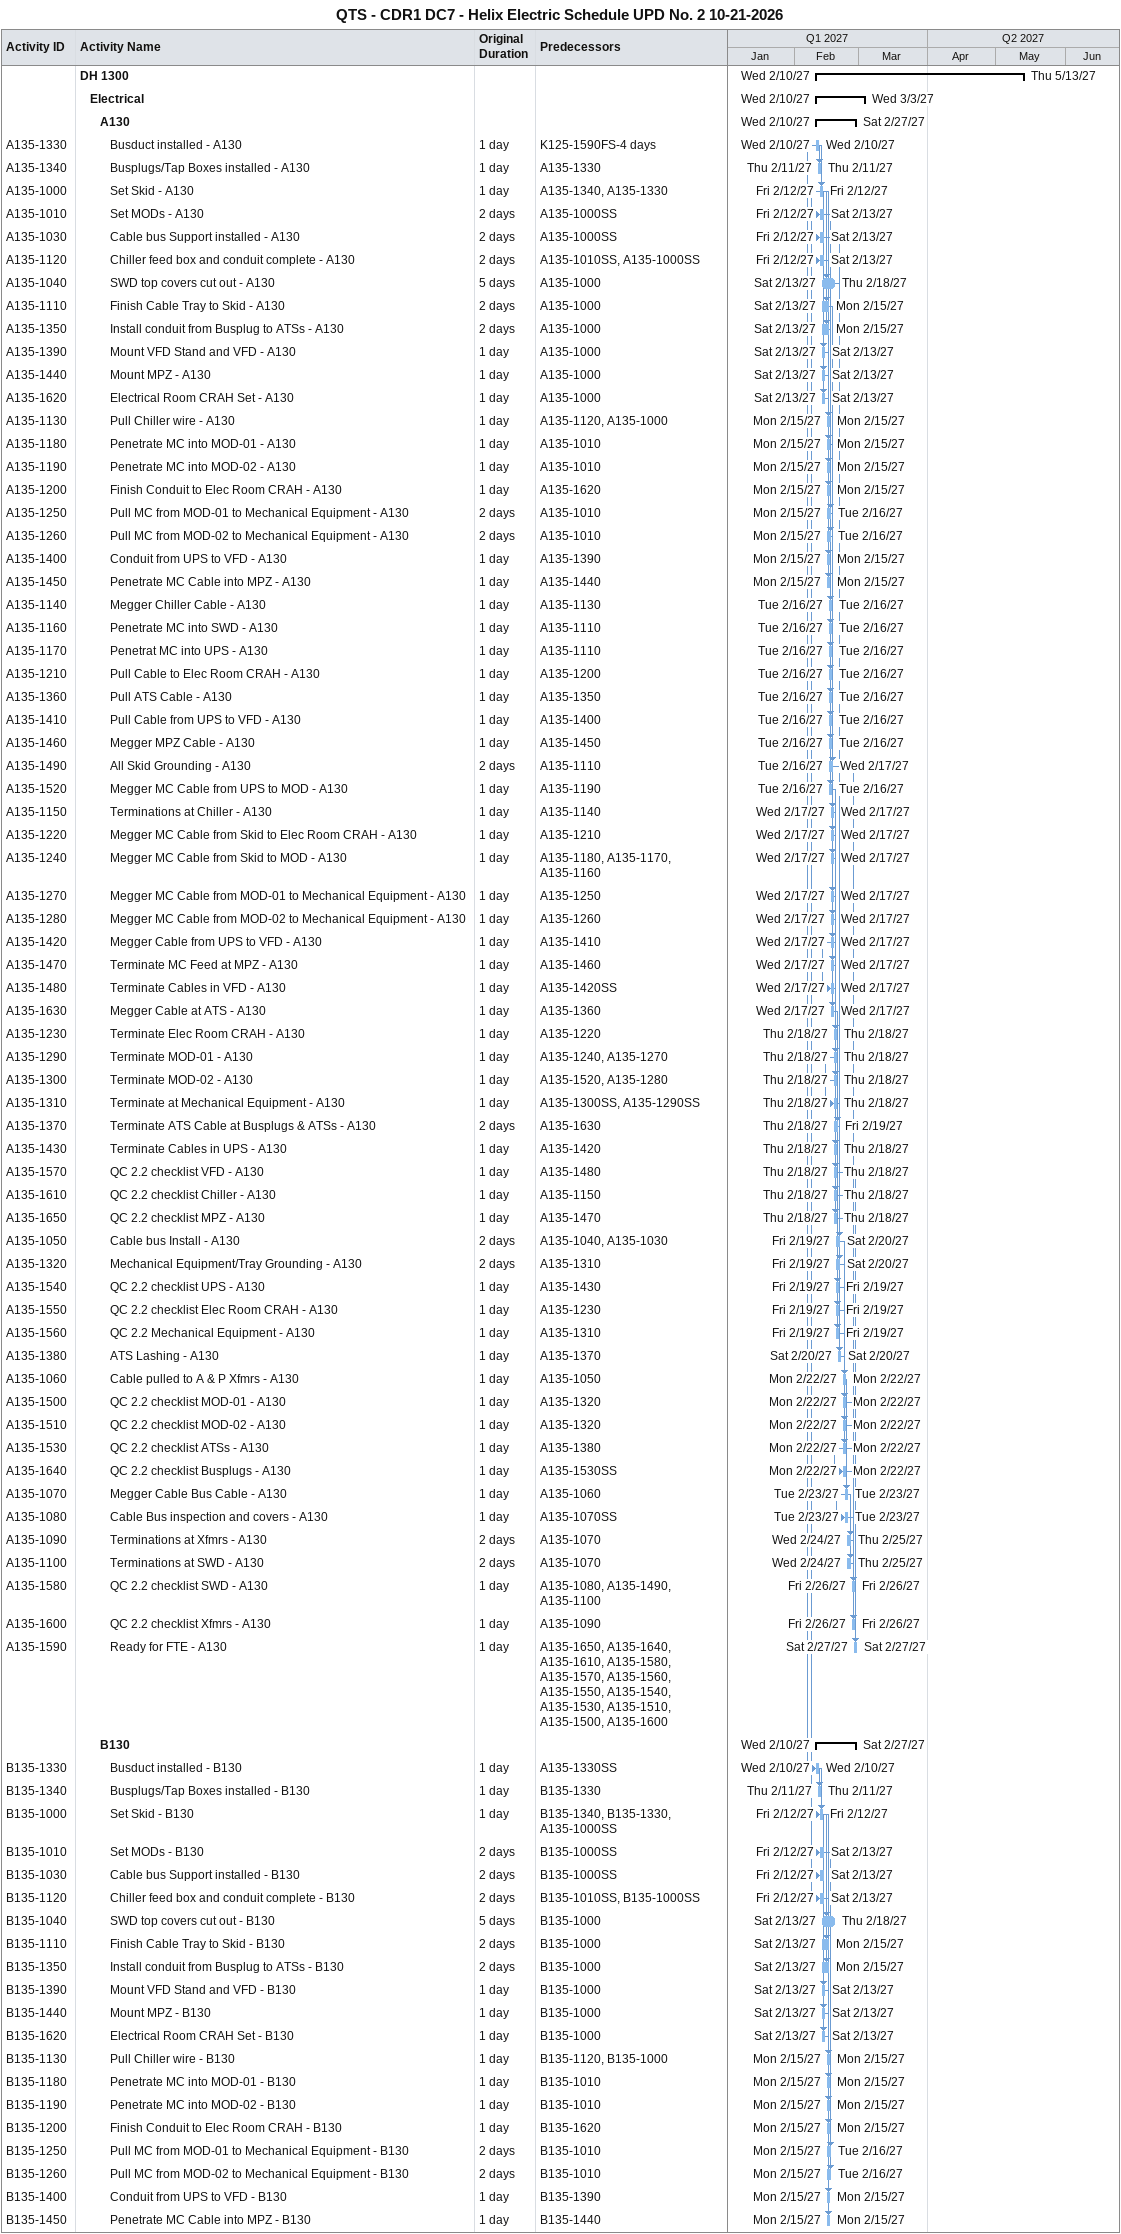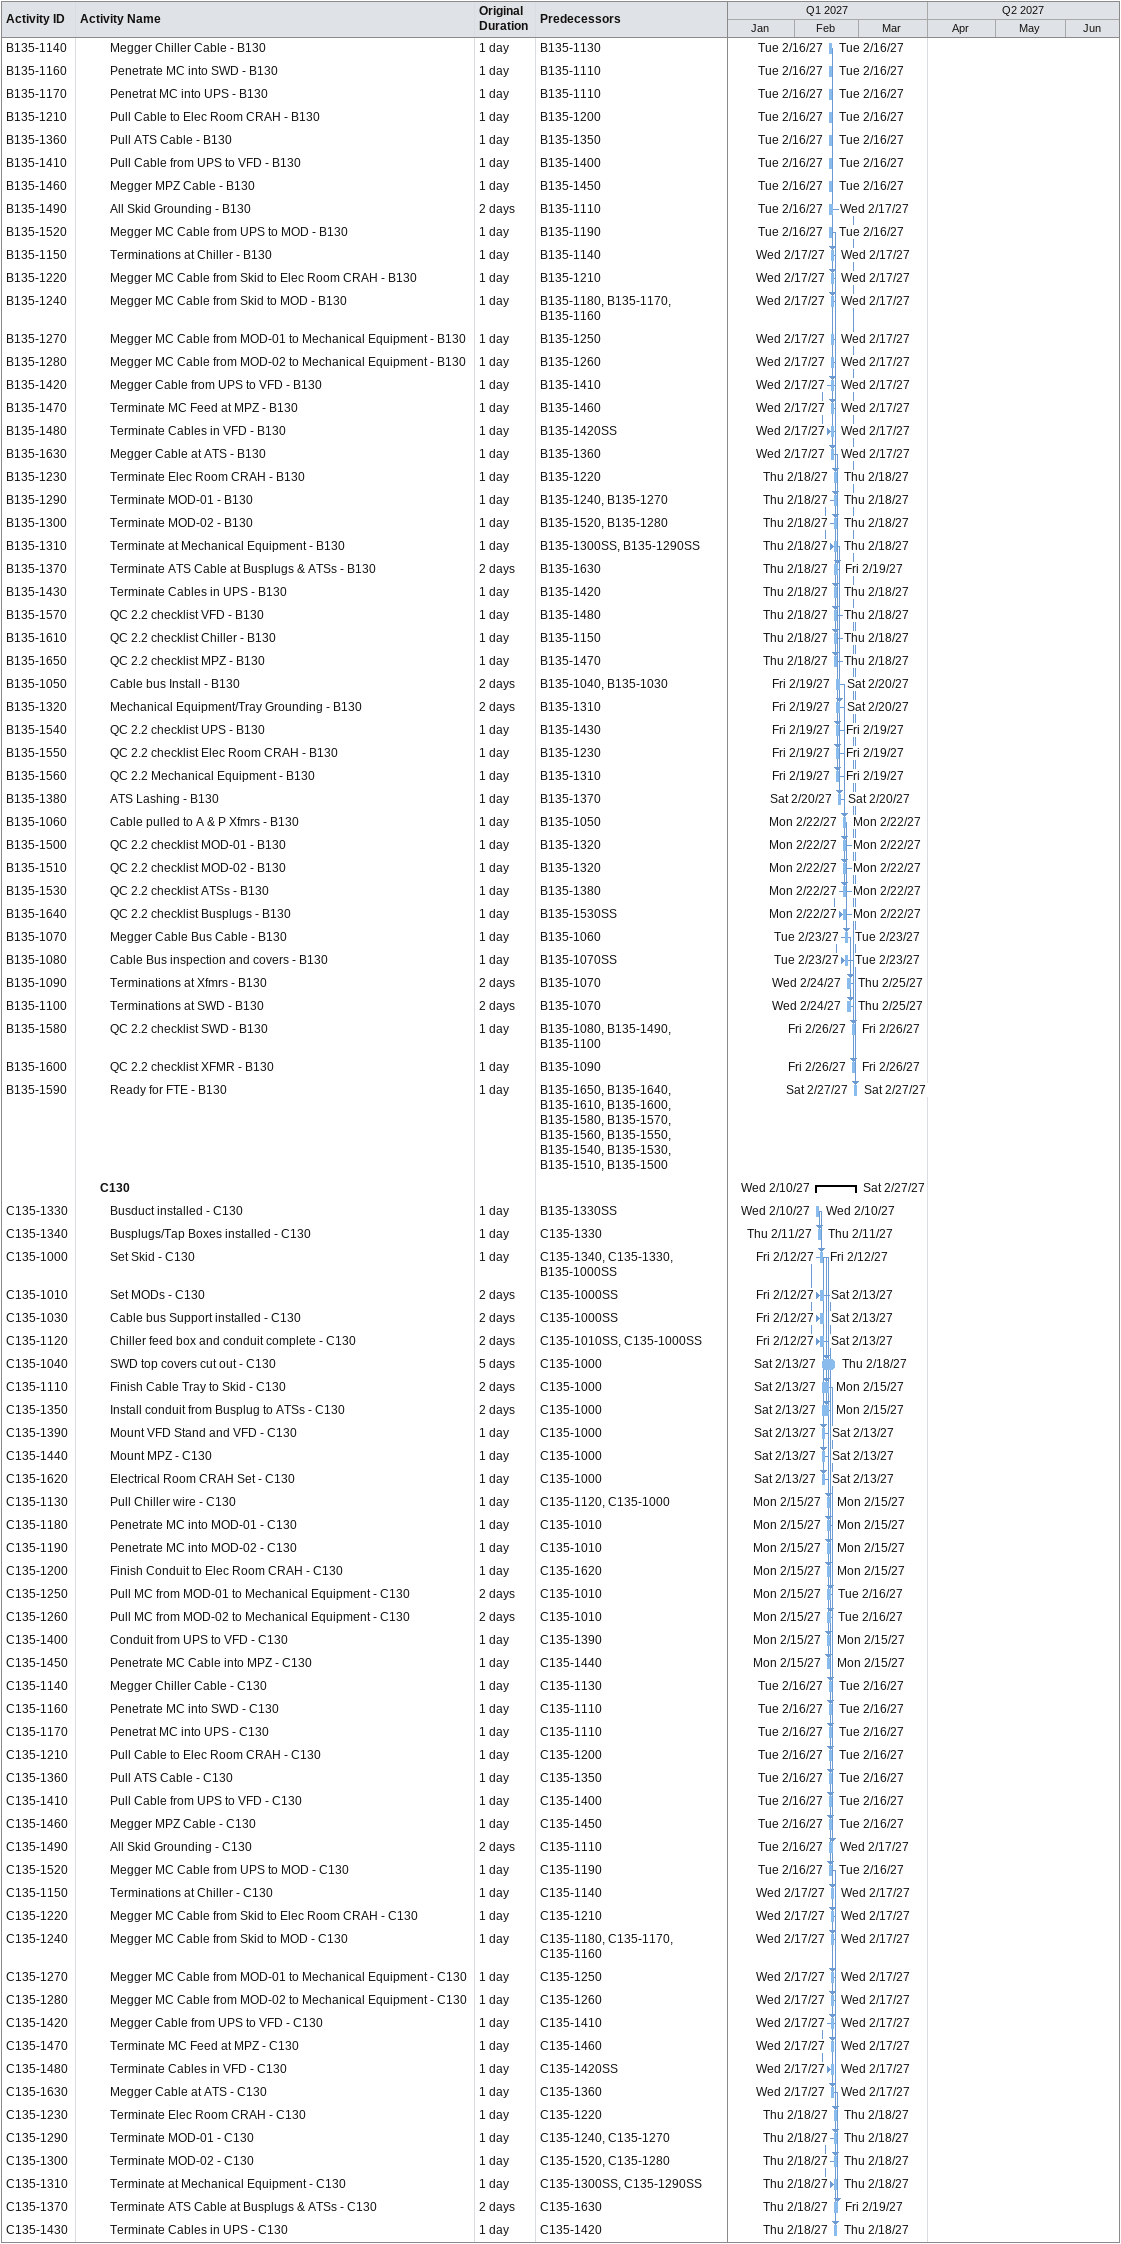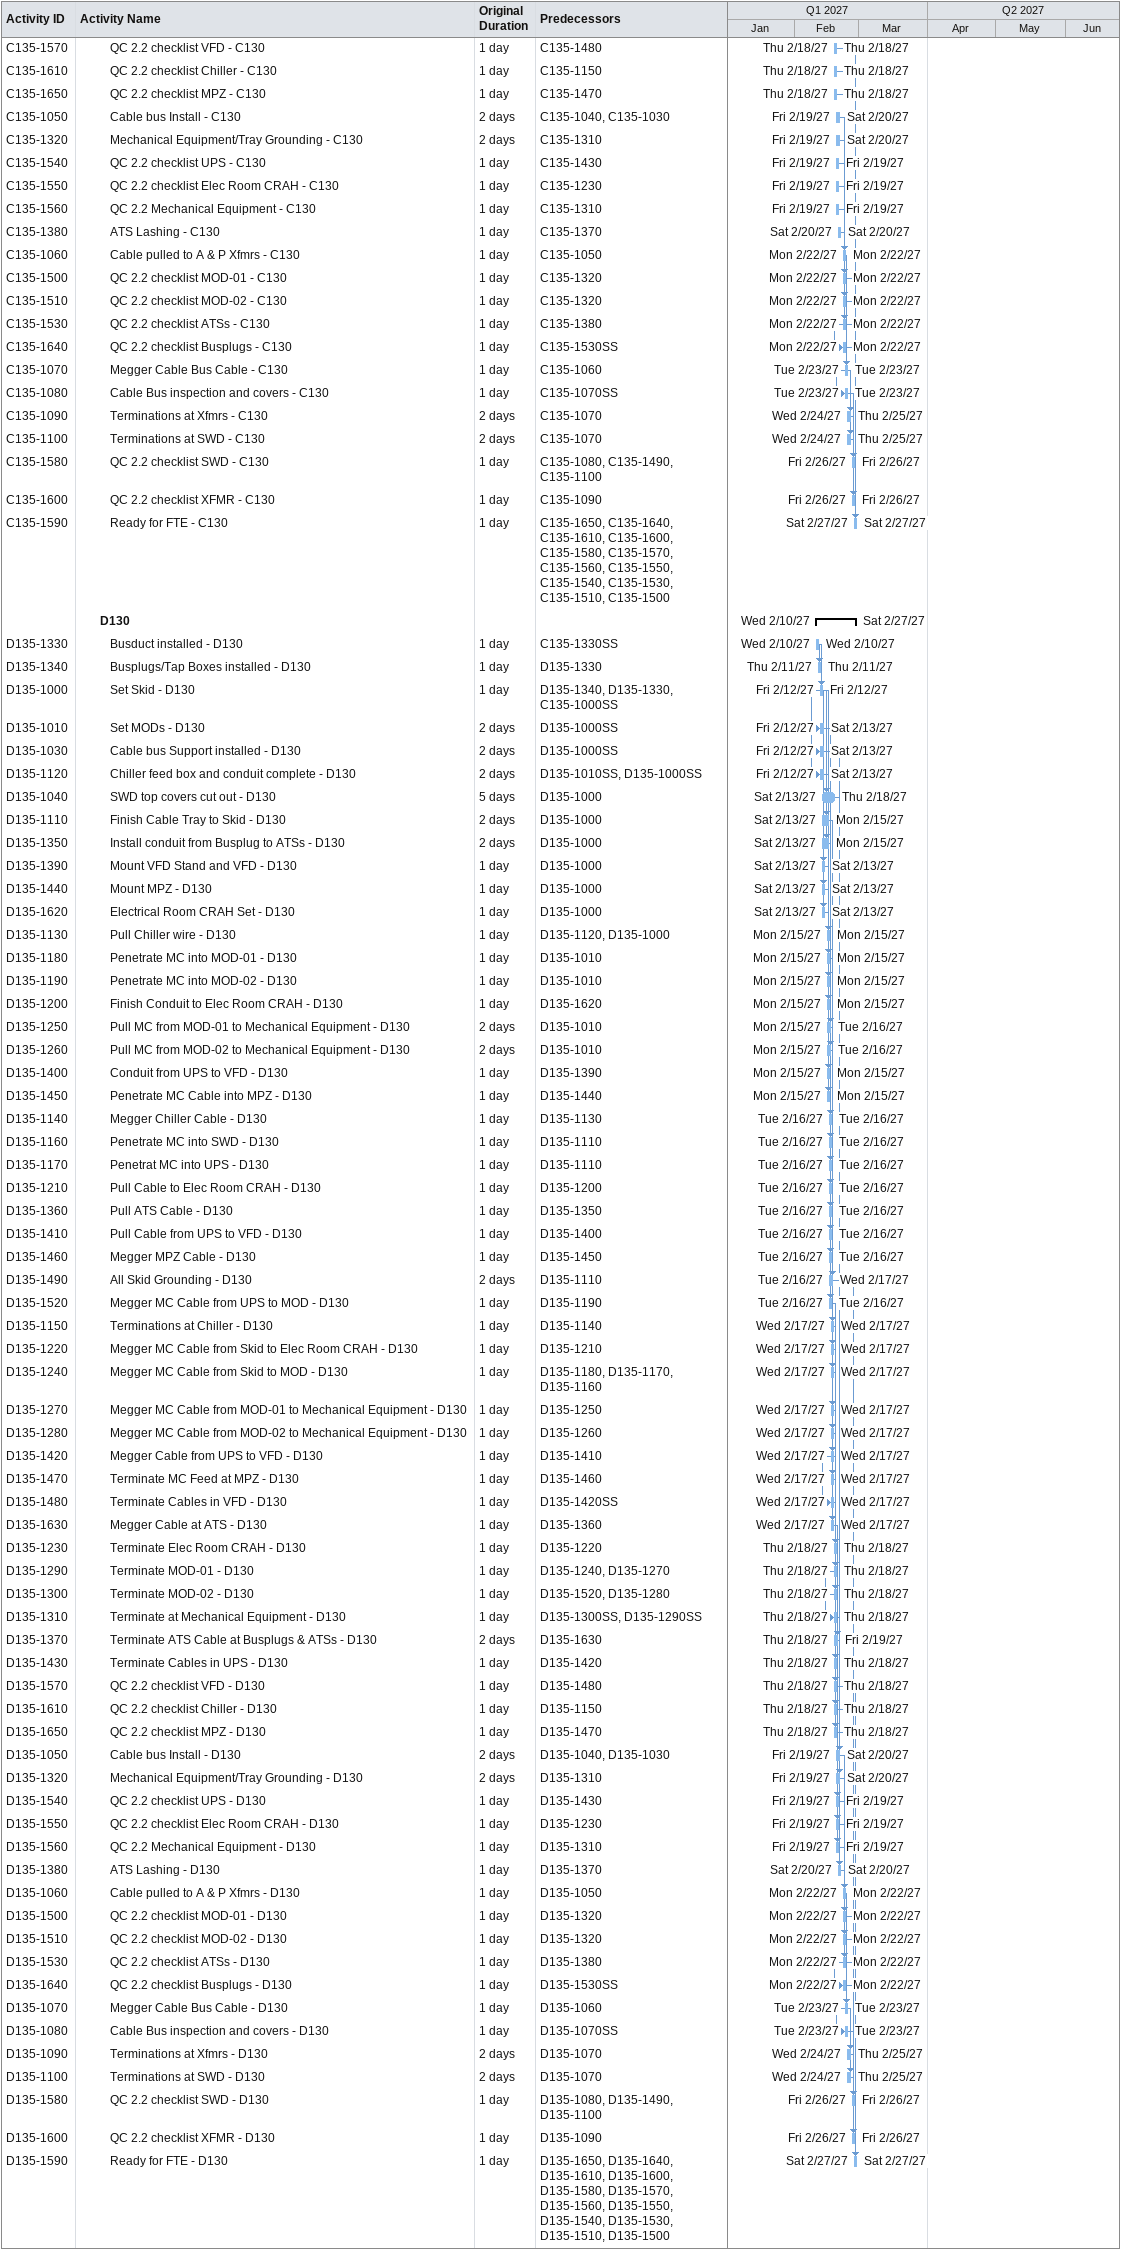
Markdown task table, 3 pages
QTS - CDR1 DC7 - Helix Electric Schedule UPD No. 2 10-21-2026

| ID | Level | Task | Original duration | Start | Finish | Predecessors |
|---|---|---|---|---|---|---|
|  | 1 | **DH 1300** |  | 2027-02-10 | 2027-05-13 |  |
|  | 2 | **Electrical** |  | 2027-02-10 | 2027-03-03 |  |
|  | 3 | **A130** |  | 2027-02-10 | 2027-02-27 |  |
| A135-1330 | 4 | Busduct installed - A130 | 1d | 2027-02-10 | 2027-02-10 | K125-1590FS-4d |
| A135-1340 | 4 | Busplugs/Tap Boxes installed - A130 | 1d | 2027-02-11 | 2027-02-11 | A135-1330 |
| A135-1000 | 4 | Set Skid - A130 | 1d | 2027-02-12 | 2027-02-12 | A135-1340, A135-1330 |
| A135-1010 | 4 | Set MODs - A130 | 2d | 2027-02-12 | 2027-02-13 | A135-1000SS |
| A135-1030 | 4 | Cable bus Support installed - A130 | 2d | 2027-02-12 | 2027-02-13 | A135-1000SS |
| A135-1120 | 4 | Chiller feed box and conduit complete - A130 | 2d | 2027-02-12 | 2027-02-13 | A135-1010SS, A135-1000SS |
| A135-1040 | 4 | SWD top covers cut out - A130 | 5d | 2027-02-13 | 2027-02-18 | A135-1000 |
| A135-1110 | 4 | Finish Cable Tray to Skid - A130 | 2d | 2027-02-13 | 2027-02-15 | A135-1000 |
| A135-1350 | 4 | Install conduit from Busplug to ATSs - A130 | 2d | 2027-02-13 | 2027-02-15 | A135-1000 |
| A135-1390 | 4 | Mount VFD Stand and VFD - A130 | 1d | 2027-02-13 | 2027-02-13 | A135-1000 |
| A135-1440 | 4 | Mount MPZ - A130 | 1d | 2027-02-13 | 2027-02-13 | A135-1000 |
| A135-1620 | 4 | Electrical Room CRAH Set - A130 | 1d | 2027-02-13 | 2027-02-13 | A135-1000 |
| A135-1130 | 4 | Pull Chiller wire - A130 | 1d | 2027-02-15 | 2027-02-15 | A135-1120, A135-1000 |
| A135-1180 | 4 | Penetrate MC into MOD-01 - A130 | 1d | 2027-02-15 | 2027-02-15 | A135-1010 |
| A135-1190 | 4 | Penetrate MC into MOD-02 - A130 | 1d | 2027-02-15 | 2027-02-15 | A135-1010 |
| A135-1200 | 4 | Finish Conduit to Elec Room CRAH - A130 | 1d | 2027-02-15 | 2027-02-15 | A135-1620 |
| A135-1250 | 4 | Pull MC from MOD-01 to Mechanical Equipment - A130 | 2d | 2027-02-15 | 2027-02-16 | A135-1010 |
| A135-1260 | 4 | Pull MC from MOD-02 to Mechanical Equipment - A130 | 2d | 2027-02-15 | 2027-02-16 | A135-1010 |
| A135-1400 | 4 | Conduit from UPS to VFD - A130 | 1d | 2027-02-15 | 2027-02-15 | A135-1390 |
| A135-1450 | 4 | Penetrate MC Cable into MPZ - A130 | 1d | 2027-02-15 | 2027-02-15 | A135-1440 |
| A135-1140 | 4 | Megger Chiller Cable - A130 | 1d | 2027-02-16 | 2027-02-16 | A135-1130 |
| A135-1160 | 4 | Penetrate MC into SWD - A130 | 1d | 2027-02-16 | 2027-02-16 | A135-1110 |
| A135-1170 | 4 | Penetrat MC into UPS - A130 | 1d | 2027-02-16 | 2027-02-16 | A135-1110 |
| A135-1210 | 4 | Pull Cable to Elec Room CRAH - A130 | 1d | 2027-02-16 | 2027-02-16 | A135-1200 |
| A135-1360 | 4 | Pull ATS Cable - A130 | 1d | 2027-02-16 | 2027-02-16 | A135-1350 |
| A135-1410 | 4 | Pull Cable from UPS to VFD - A130 | 1d | 2027-02-16 | 2027-02-16 | A135-1400 |
| A135-1460 | 4 | Megger MPZ Cable - A130 | 1d | 2027-02-16 | 2027-02-16 | A135-1450 |
| A135-1490 | 4 | All Skid Grounding - A130 | 2d | 2027-02-16 | 2027-02-17 | A135-1110 |
| A135-1520 | 4 | Megger MC Cable from UPS to MOD - A130 | 1d | 2027-02-16 | 2027-02-16 | A135-1190 |
| A135-1150 | 4 | Terminations at Chiller - A130 | 1d | 2027-02-17 | 2027-02-17 | A135-1140 |
| A135-1220 | 4 | Megger MC Cable from Skid to Elec Room CRAH - A130 | 1d | 2027-02-17 | 2027-02-17 | A135-1210 |
| A135-1240 | 4 | Megger MC Cable from Skid to MOD - A130 | 1d | 2027-02-17 | 2027-02-17 | A135-1180, A135-1170, A135-1160 |
| A135-1270 | 4 | Megger MC Cable from MOD-01 to Mechanical Equipment - A130 | 1d | 2027-02-17 | 2027-02-17 | A135-1250 |
| A135-1280 | 4 | Megger MC Cable from MOD-02 to Mechanical Equipment - A130 | 1d | 2027-02-17 | 2027-02-17 | A135-1260 |
| A135-1420 | 4 | Megger Cable from UPS to VFD - A130 | 1d | 2027-02-17 | 2027-02-17 | A135-1410 |
| A135-1470 | 4 | Terminate MC Feed at MPZ - A130 | 1d | 2027-02-17 | 2027-02-17 | A135-1460 |
| A135-1480 | 4 | Terminate Cables in VFD - A130 | 1d | 2027-02-17 | 2027-02-17 | A135-1420SS |
| A135-1630 | 4 | Megger Cable at ATS - A130 | 1d | 2027-02-17 | 2027-02-17 | A135-1360 |
| A135-1230 | 4 | Terminate Elec Room CRAH - A130 | 1d | 2027-02-18 | 2027-02-18 | A135-1220 |
| A135-1290 | 4 | Terminate MOD-01 - A130 | 1d | 2027-02-18 | 2027-02-18 | A135-1240, A135-1270 |
| A135-1300 | 4 | Terminate MOD-02 - A130 | 1d | 2027-02-18 | 2027-02-18 | A135-1520, A135-1280 |
| A135-1310 | 4 | Terminate at Mechanical Equipment - A130 | 1d | 2027-02-18 | 2027-02-18 | A135-1300SS, A135-1290SS |
| A135-1370 | 4 | Terminate ATS Cable at Busplugs & ATSs - A130 | 2d | 2027-02-18 | 2027-02-19 | A135-1630 |
| A135-1430 | 4 | Terminate Cables in UPS - A130 | 1d | 2027-02-18 | 2027-02-18 | A135-1420 |
| A135-1570 | 4 | QC 2.2 checklist VFD - A130 | 1d | 2027-02-18 | 2027-02-18 | A135-1480 |
| A135-1610 | 4 | QC 2.2 checklist Chiller - A130 | 1d | 2027-02-18 | 2027-02-18 | A135-1150 |
| A135-1650 | 4 | QC 2.2 checklist MPZ - A130 | 1d | 2027-02-18 | 2027-02-18 | A135-1470 |
| A135-1050 | 4 | Cable bus Install - A130 | 2d | 2027-02-19 | 2027-02-20 | A135-1040, A135-1030 |
| A135-1320 | 4 | Mechanical Equipment/Tray Grounding - A130 | 2d | 2027-02-19 | 2027-02-20 | A135-1310 |
| A135-1540 | 4 | QC 2.2 checklist UPS - A130 | 1d | 2027-02-19 | 2027-02-19 | A135-1430 |
| A135-1550 | 4 | QC 2.2 checklist Elec Room CRAH - A130 | 1d | 2027-02-19 | 2027-02-19 | A135-1230 |
| A135-1560 | 4 | QC 2.2 Mechanical Equipment - A130 | 1d | 2027-02-19 | 2027-02-19 | A135-1310 |
| A135-1380 | 4 | ATS Lashing - A130 | 1d | 2027-02-20 | 2027-02-20 | A135-1370 |
| A135-1060 | 4 | Cable pulled to A & P Xfmrs - A130 | 1d | 2027-02-22 | 2027-02-22 | A135-1050 |
| A135-1500 | 4 | QC 2.2 checklist MOD-01 - A130 | 1d | 2027-02-22 | 2027-02-22 | A135-1320 |
| A135-1510 | 4 | QC 2.2 checklist MOD-02 - A130 | 1d | 2027-02-22 | 2027-02-22 | A135-1320 |
| A135-1530 | 4 | QC 2.2 checklist ATSs - A130 | 1d | 2027-02-22 | 2027-02-22 | A135-1380 |
| A135-1640 | 4 | QC 2.2 checklist Busplugs - A130 | 1d | 2027-02-22 | 2027-02-22 | A135-1530SS |
| A135-1070 | 4 | Megger Cable Bus Cable - A130 | 1d | 2027-02-23 | 2027-02-23 | A135-1060 |
| A135-1080 | 4 | Cable Bus inspection and covers - A130 | 1d | 2027-02-23 | 2027-02-23 | A135-1070SS |
| A135-1090 | 4 | Terminations at Xfmrs - A130 | 2d | 2027-02-24 | 2027-02-25 | A135-1070 |
| A135-1100 | 4 | Terminations at SWD - A130 | 2d | 2027-02-24 | 2027-02-25 | A135-1070 |
| A135-1580 | 4 | QC 2.2 checklist SWD - A130 | 1d | 2027-02-26 | 2027-02-26 | A135-1080, A135-1490, A135-1100 |
| A135-1600 | 4 | QC 2.2 checklist Xfmrs - A130 | 1d | 2027-02-26 | 2027-02-26 | A135-1090 |
| A135-1590 | 4 | Ready for FTE - A130 | 1d | 2027-02-27 | 2027-02-27 | A135-1650, A135-1640, A135-1610, A135-1580, A135-1570, A135-1560, A135-1550, A135-1540, A135-1530, A135-1510, A135-1500, A135-1600 |
|  | 3 | **B130** |  | 2027-02-10 | 2027-02-27 |  |
| B135-1330 | 4 | Busduct installed - B130 | 1d | 2027-02-10 | 2027-02-10 | A135-1330SS |
| B135-1340 | 4 | Busplugs/Tap Boxes installed - B130 | 1d | 2027-02-11 | 2027-02-11 | B135-1330 |
| B135-1000 | 4 | Set Skid - B130 | 1d | 2027-02-12 | 2027-02-12 | B135-1340, B135-1330, A135-1000SS |
| B135-1010 | 4 | Set MODs - B130 | 2d | 2027-02-12 | 2027-02-13 | B135-1000SS |
| B135-1030 | 4 | Cable bus Support installed - B130 | 2d | 2027-02-12 | 2027-02-13 | B135-1000SS |
| B135-1120 | 4 | Chiller feed box and conduit complete - B130 | 2d | 2027-02-12 | 2027-02-13 | B135-1010SS, B135-1000SS |
| B135-1040 | 4 | SWD top covers cut out - B130 | 5d | 2027-02-13 | 2027-02-18 | B135-1000 |
| B135-1110 | 4 | Finish Cable Tray to Skid - B130 | 2d | 2027-02-13 | 2027-02-15 | B135-1000 |
| B135-1350 | 4 | Install conduit from Busplug to ATSs - B130 | 2d | 2027-02-13 | 2027-02-15 | B135-1000 |
| B135-1390 | 4 | Mount VFD Stand and VFD - B130 | 1d | 2027-02-13 | 2027-02-13 | B135-1000 |
| B135-1440 | 4 | Mount MPZ - B130 | 1d | 2027-02-13 | 2027-02-13 | B135-1000 |
| B135-1620 | 4 | Electrical Room CRAH Set - B130 | 1d | 2027-02-13 | 2027-02-13 | B135-1000 |
| B135-1130 | 4 | Pull Chiller wire - B130 | 1d | 2027-02-15 | 2027-02-15 | B135-1120, B135-1000 |
| B135-1180 | 4 | Penetrate MC into MOD-01 - B130 | 1d | 2027-02-15 | 2027-02-15 | B135-1010 |
| B135-1190 | 4 | Penetrate MC into MOD-02 - B130 | 1d | 2027-02-15 | 2027-02-15 | B135-1010 |
| B135-1200 | 4 | Finish Conduit to Elec Room CRAH - B130 | 1d | 2027-02-15 | 2027-02-15 | B135-1620 |
| B135-1250 | 4 | Pull MC from MOD-01 to Mechanical Equipment - B130 | 2d | 2027-02-15 | 2027-02-16 | B135-1010 |
| B135-1260 | 4 | Pull MC from MOD-02 to Mechanical Equipment - B130 | 2d | 2027-02-15 | 2027-02-16 | B135-1010 |
| B135-1400 | 4 | Conduit from UPS to VFD - B130 | 1d | 2027-02-15 | 2027-02-15 | B135-1390 |
| B135-1450 | 4 | Penetrate MC Cable into MPZ - B130 | 1d | 2027-02-15 | 2027-02-15 | B135-1440 |
| B135-1140 | 4 | Megger Chiller Cable - B130 | 1d | 2027-02-16 | 2027-02-16 | B135-1130 |
| B135-1160 | 4 | Penetrate MC into SWD - B130 | 1d | 2027-02-16 | 2027-02-16 | B135-1110 |
| B135-1170 | 4 | Penetrat MC into UPS - B130 | 1d | 2027-02-16 | 2027-02-16 | B135-1110 |
| B135-1210 | 4 | Pull Cable to Elec Room CRAH - B130 | 1d | 2027-02-16 | 2027-02-16 | B135-1200 |
| B135-1360 | 4 | Pull ATS Cable - B130 | 1d | 2027-02-16 | 2027-02-16 | B135-1350 |
| B135-1410 | 4 | Pull Cable from UPS to VFD - B130 | 1d | 2027-02-16 | 2027-02-16 | B135-1400 |
| B135-1460 | 4 | Megger MPZ Cable - B130 | 1d | 2027-02-16 | 2027-02-16 | B135-1450 |
| B135-1490 | 4 | All Skid Grounding - B130 | 2d | 2027-02-16 | 2027-02-17 | B135-1110 |
| B135-1520 | 4 | Megger MC Cable from UPS to MOD - B130 | 1d | 2027-02-16 | 2027-02-16 | B135-1190 |
| B135-1150 | 4 | Terminations at Chiller - B130 | 1d | 2027-02-17 | 2027-02-17 | B135-1140 |
| B135-1220 | 4 | Megger MC Cable from Skid to Elec Room CRAH - B130 | 1d | 2027-02-17 | 2027-02-17 | B135-1210 |
| B135-1240 | 4 | Megger MC Cable from Skid to MOD - B130 | 1d | 2027-02-17 | 2027-02-17 | B135-1180, B135-1170, B135-1160 |
| B135-1270 | 4 | Megger MC Cable from MOD-01 to Mechanical Equipment - B130 | 1d | 2027-02-17 | 2027-02-17 | B135-1250 |
| B135-1280 | 4 | Megger MC Cable from MOD-02 to Mechanical Equipment - B130 | 1d | 2027-02-17 | 2027-02-17 | B135-1260 |
| B135-1420 | 4 | Megger Cable from UPS to VFD - B130 | 1d | 2027-02-17 | 2027-02-17 | B135-1410 |
| B135-1470 | 4 | Terminate MC Feed at MPZ - B130 | 1d | 2027-02-17 | 2027-02-17 | B135-1460 |
| B135-1480 | 4 | Terminate Cables in VFD - B130 | 1d | 2027-02-17 | 2027-02-17 | B135-1420SS |
| B135-1630 | 4 | Megger Cable at ATS - B130 | 1d | 2027-02-17 | 2027-02-17 | B135-1360 |
| B135-1230 | 4 | Terminate Elec Room CRAH - B130 | 1d | 2027-02-18 | 2027-02-18 | B135-1220 |
| B135-1290 | 4 | Terminate MOD-01 - B130 | 1d | 2027-02-18 | 2027-02-18 | B135-1240, B135-1270 |
| B135-1300 | 4 | Terminate MOD-02 - B130 | 1d | 2027-02-18 | 2027-02-18 | B135-1520, B135-1280 |
| B135-1310 | 4 | Terminate at Mechanical Equipment - B130 | 1d | 2027-02-18 | 2027-02-18 | B135-1300SS, B135-1290SS |
| B135-1370 | 4 | Terminate ATS Cable at Busplugs & ATSs - B130 | 2d | 2027-02-18 | 2027-02-19 | B135-1630 |
| B135-1430 | 4 | Terminate Cables in UPS - B130 | 1d | 2027-02-18 | 2027-02-18 | B135-1420 |
| B135-1570 | 4 | QC 2.2 checklist VFD - B130 | 1d | 2027-02-18 | 2027-02-18 | B135-1480 |
| B135-1610 | 4 | QC 2.2 checklist Chiller - B130 | 1d | 2027-02-18 | 2027-02-18 | B135-1150 |
| B135-1650 | 4 | QC 2.2 checklist MPZ - B130 | 1d | 2027-02-18 | 2027-02-18 | B135-1470 |
| B135-1050 | 4 | Cable bus Install - B130 | 2d | 2027-02-19 | 2027-02-20 | B135-1040, B135-1030 |
| B135-1320 | 4 | Mechanical Equipment/Tray Grounding - B130 | 2d | 2027-02-19 | 2027-02-20 | B135-1310 |
| B135-1540 | 4 | QC 2.2 checklist UPS - B130 | 1d | 2027-02-19 | 2027-02-19 | B135-1430 |
| B135-1550 | 4 | QC 2.2 checklist Elec Room CRAH - B130 | 1d | 2027-02-19 | 2027-02-19 | B135-1230 |
| B135-1560 | 4 | QC 2.2 Mechanical Equipment - B130 | 1d | 2027-02-19 | 2027-02-19 | B135-1310 |
| B135-1380 | 4 | ATS Lashing - B130 | 1d | 2027-02-20 | 2027-02-20 | B135-1370 |
| B135-1060 | 4 | Cable pulled to A & P Xfmrs - B130 | 1d | 2027-02-22 | 2027-02-22 | B135-1050 |
| B135-1500 | 4 | QC 2.2 checklist MOD-01 - B130 | 1d | 2027-02-22 | 2027-02-22 | B135-1320 |
| B135-1510 | 4 | QC 2.2 checklist MOD-02 - B130 | 1d | 2027-02-22 | 2027-02-22 | B135-1320 |
| B135-1530 | 4 | QC 2.2 checklist ATSs - B130 | 1d | 2027-02-22 | 2027-02-22 | B135-1380 |
| B135-1640 | 4 | QC 2.2 checklist Busplugs - B130 | 1d | 2027-02-22 | 2027-02-22 | B135-1530SS |
| B135-1070 | 4 | Megger Cable Bus Cable - B130 | 1d | 2027-02-23 | 2027-02-23 | B135-1060 |
| B135-1080 | 4 | Cable Bus inspection and covers - B130 | 1d | 2027-02-23 | 2027-02-23 | B135-1070SS |
| B135-1090 | 4 | Terminations at Xfmrs - B130 | 2d | 2027-02-24 | 2027-02-25 | B135-1070 |
| B135-1100 | 4 | Terminations at SWD - B130 | 2d | 2027-02-24 | 2027-02-25 | B135-1070 |
| B135-1580 | 4 | QC 2.2 checklist SWD - B130 | 1d | 2027-02-26 | 2027-02-26 | B135-1080, B135-1490, B135-1100 |
| B135-1600 | 4 | QC 2.2 checklist XFMR - B130 | 1d | 2027-02-26 | 2027-02-26 | B135-1090 |
| B135-1590 | 4 | Ready for FTE - B130 | 1d | 2027-02-27 | 2027-02-27 | B135-1650, B135-1640, B135-1610, B135-1600, B135-1580, B135-1570, B135-1560, B135-1550, B135-1540, B135-1530, B135-1510, B135-1500 |
|  | 3 | **C130** |  | 2027-02-10 | 2027-02-27 |  |
| C135-1330 | 4 | Busduct installed - C130 | 1d | 2027-02-10 | 2027-02-10 | B135-1330SS |
| C135-1340 | 4 | Busplugs/Tap Boxes installed - C130 | 1d | 2027-02-11 | 2027-02-11 | C135-1330 |
| C135-1000 | 4 | Set Skid - C130 | 1d | 2027-02-12 | 2027-02-12 | C135-1340, C135-1330, B135-1000SS |
| C135-1010 | 4 | Set MODs - C130 | 2d | 2027-02-12 | 2027-02-13 | C135-1000SS |
| C135-1030 | 4 | Cable bus Support installed - C130 | 2d | 2027-02-12 | 2027-02-13 | C135-1000SS |
| C135-1120 | 4 | Chiller feed box and conduit complete - C130 | 2d | 2027-02-12 | 2027-02-13 | C135-1010SS, C135-1000SS |
| C135-1040 | 4 | SWD top covers cut out - C130 | 5d | 2027-02-13 | 2027-02-18 | C135-1000 |
| C135-1110 | 4 | Finish Cable Tray to Skid - C130 | 2d | 2027-02-13 | 2027-02-15 | C135-1000 |
| C135-1350 | 4 | Install conduit from Busplug to ATSs - C130 | 2d | 2027-02-13 | 2027-02-15 | C135-1000 |
| C135-1390 | 4 | Mount VFD Stand and VFD - C130 | 1d | 2027-02-13 | 2027-02-13 | C135-1000 |
| C135-1440 | 4 | Mount MPZ - C130 | 1d | 2027-02-13 | 2027-02-13 | C135-1000 |
| C135-1620 | 4 | Electrical Room CRAH Set - C130 | 1d | 2027-02-13 | 2027-02-13 | C135-1000 |
| C135-1130 | 4 | Pull Chiller wire - C130 | 1d | 2027-02-15 | 2027-02-15 | C135-1120, C135-1000 |
| C135-1180 | 4 | Penetrate MC into MOD-01 - C130 | 1d | 2027-02-15 | 2027-02-15 | C135-1010 |
| C135-1190 | 4 | Penetrate MC into MOD-02 - C130 | 1d | 2027-02-15 | 2027-02-15 | C135-1010 |
| C135-1200 | 4 | Finish Conduit to Elec Room CRAH - C130 | 1d | 2027-02-15 | 2027-02-15 | C135-1620 |
| C135-1250 | 4 | Pull MC from MOD-01 to Mechanical Equipment - C130 | 2d | 2027-02-15 | 2027-02-16 | C135-1010 |
| C135-1260 | 4 | Pull MC from MOD-02 to Mechanical Equipment - C130 | 2d | 2027-02-15 | 2027-02-16 | C135-1010 |
| C135-1400 | 4 | Conduit from UPS to VFD - C130 | 1d | 2027-02-15 | 2027-02-15 | C135-1390 |
| C135-1450 | 4 | Penetrate MC Cable into MPZ - C130 | 1d | 2027-02-15 | 2027-02-15 | C135-1440 |
| C135-1140 | 4 | Megger Chiller Cable - C130 | 1d | 2027-02-16 | 2027-02-16 | C135-1130 |
| C135-1160 | 4 | Penetrate MC into SWD - C130 | 1d | 2027-02-16 | 2027-02-16 | C135-1110 |
| C135-1170 | 4 | Penetrat MC into UPS - C130 | 1d | 2027-02-16 | 2027-02-16 | C135-1110 |
| C135-1210 | 4 | Pull Cable to Elec Room CRAH - C130 | 1d | 2027-02-16 | 2027-02-16 | C135-1200 |
| C135-1360 | 4 | Pull ATS Cable - C130 | 1d | 2027-02-16 | 2027-02-16 | C135-1350 |
| C135-1410 | 4 | Pull Cable from UPS to VFD - C130 | 1d | 2027-02-16 | 2027-02-16 | C135-1400 |
| C135-1460 | 4 | Megger MPZ Cable - C130 | 1d | 2027-02-16 | 2027-02-16 | C135-1450 |
| C135-1490 | 4 | All Skid Grounding - C130 | 2d | 2027-02-16 | 2027-02-17 | C135-1110 |
| C135-1520 | 4 | Megger MC Cable from UPS to MOD - C130 | 1d | 2027-02-16 | 2027-02-16 | C135-1190 |
| C135-1150 | 4 | Terminations at Chiller - C130 | 1d | 2027-02-17 | 2027-02-17 | C135-1140 |
| C135-1220 | 4 | Megger MC Cable from Skid to Elec Room CRAH - C130 | 1d | 2027-02-17 | 2027-02-17 | C135-1210 |
| C135-1240 | 4 | Megger MC Cable from Skid to MOD - C130 | 1d | 2027-02-17 | 2027-02-17 | C135-1180, C135-1170, C135-1160 |
| C135-1270 | 4 | Megger MC Cable from MOD-01 to Mechanical Equipment - C130 | 1d | 2027-02-17 | 2027-02-17 | C135-1250 |
| C135-1280 | 4 | Megger MC Cable from MOD-02 to Mechanical Equipment - C130 | 1d | 2027-02-17 | 2027-02-17 | C135-1260 |
| C135-1420 | 4 | Megger Cable from UPS to VFD - C130 | 1d | 2027-02-17 | 2027-02-17 | C135-1410 |
| C135-1470 | 4 | Terminate MC Feed at MPZ - C130 | 1d | 2027-02-17 | 2027-02-17 | C135-1460 |
| C135-1480 | 4 | Terminate Cables in VFD - C130 | 1d | 2027-02-17 | 2027-02-17 | C135-1420SS |
| C135-1630 | 4 | Megger Cable at ATS - C130 | 1d | 2027-02-17 | 2027-02-17 | C135-1360 |
| C135-1230 | 4 | Terminate Elec Room CRAH - C130 | 1d | 2027-02-18 | 2027-02-18 | C135-1220 |
| C135-1290 | 4 | Terminate MOD-01 - C130 | 1d | 2027-02-18 | 2027-02-18 | C135-1240, C135-1270 |
| C135-1300 | 4 | Terminate MOD-02 - C130 | 1d | 2027-02-18 | 2027-02-18 | C135-1520, C135-1280 |
| C135-1310 | 4 | Terminate at Mechanical Equipment - C130 | 1d | 2027-02-18 | 2027-02-18 | C135-1300SS, C135-1290SS |
| C135-1370 | 4 | Terminate ATS Cable at Busplugs & ATSs - C130 | 2d | 2027-02-18 | 2027-02-19 | C135-1630 |
| C135-1430 | 4 | Terminate Cables in UPS - C130 | 1d | 2027-02-18 | 2027-02-18 | C135-1420 |
| C135-1570 | 4 | QC 2.2 checklist VFD - C130 | 1d | 2027-02-18 | 2027-02-18 | C135-1480 |
| C135-1610 | 4 | QC 2.2 checklist Chiller - C130 | 1d | 2027-02-18 | 2027-02-18 | C135-1150 |
| C135-1650 | 4 | QC 2.2 checklist MPZ - C130 | 1d | 2027-02-18 | 2027-02-18 | C135-1470 |
| C135-1050 | 4 | Cable bus Install - C130 | 2d | 2027-02-19 | 2027-02-20 | C135-1040, C135-1030 |
| C135-1320 | 4 | Mechanical Equipment/Tray Grounding - C130 | 2d | 2027-02-19 | 2027-02-20 | C135-1310 |
| C135-1540 | 4 | QC 2.2 checklist UPS - C130 | 1d | 2027-02-19 | 2027-02-19 | C135-1430 |
| C135-1550 | 4 | QC 2.2 checklist Elec Room CRAH - C130 | 1d | 2027-02-19 | 2027-02-19 | C135-1230 |
| C135-1560 | 4 | QC 2.2 Mechanical Equipment - C130 | 1d | 2027-02-19 | 2027-02-19 | C135-1310 |
| C135-1380 | 4 | ATS Lashing - C130 | 1d | 2027-02-20 | 2027-02-20 | C135-1370 |
| C135-1060 | 4 | Cable pulled to A & P Xfmrs - C130 | 1d | 2027-02-22 | 2027-02-22 | C135-1050 |
| C135-1500 | 4 | QC 2.2 checklist MOD-01 - C130 | 1d | 2027-02-22 | 2027-02-22 | C135-1320 |
| C135-1510 | 4 | QC 2.2 checklist MOD-02 - C130 | 1d | 2027-02-22 | 2027-02-22 | C135-1320 |
| C135-1530 | 4 | QC 2.2 checklist ATSs - C130 | 1d | 2027-02-22 | 2027-02-22 | C135-1380 |
| C135-1640 | 4 | QC 2.2 checklist Busplugs - C130 | 1d | 2027-02-22 | 2027-02-22 | C135-1530SS |
| C135-1070 | 4 | Megger Cable Bus Cable - C130 | 1d | 2027-02-23 | 2027-02-23 | C135-1060 |
| C135-1080 | 4 | Cable Bus inspection and covers - C130 | 1d | 2027-02-23 | 2027-02-23 | C135-1070SS |
| C135-1090 | 4 | Terminations at Xfmrs - C130 | 2d | 2027-02-24 | 2027-02-25 | C135-1070 |
| C135-1100 | 4 | Terminations at SWD - C130 | 2d | 2027-02-24 | 2027-02-25 | C135-1070 |
| C135-1580 | 4 | QC 2.2 checklist SWD - C130 | 1d | 2027-02-26 | 2027-02-26 | C135-1080, C135-1490, C135-1100 |
| C135-1600 | 4 | QC 2.2 checklist XFMR - C130 | 1d | 2027-02-26 | 2027-02-26 | C135-1090 |
| C135-1590 | 4 | Ready for FTE - C130 | 1d | 2027-02-27 | 2027-02-27 | C135-1650, C135-1640, C135-1610, C135-1600, C135-1580, C135-1570, C135-1560, C135-1550, C135-1540, C135-1530, C135-1510, C135-1500 |
|  | 3 | **D130** |  | 2027-02-10 | 2027-02-27 |  |
| D135-1330 | 4 | Busduct installed - D130 | 1d | 2027-02-10 | 2027-02-10 | C135-1330SS |
| D135-1340 | 4 | Busplugs/Tap Boxes installed - D130 | 1d | 2027-02-11 | 2027-02-11 | D135-1330 |
| D135-1000 | 4 | Set Skid - D130 | 1d | 2027-02-12 | 2027-02-12 | D135-1340, D135-1330, C135-1000SS |
| D135-1010 | 4 | Set MODs - D130 | 2d | 2027-02-12 | 2027-02-13 | D135-1000SS |
| D135-1030 | 4 | Cable bus Support installed - D130 | 2d | 2027-02-12 | 2027-02-13 | D135-1000SS |
| D135-1120 | 4 | Chiller feed box and conduit complete - D130 | 2d | 2027-02-12 | 2027-02-13 | D135-1010SS, D135-1000SS |
| D135-1040 | 4 | SWD top covers cut out - D130 | 5d | 2027-02-13 | 2027-02-18 | D135-1000 |
| D135-1110 | 4 | Finish Cable Tray to Skid - D130 | 2d | 2027-02-13 | 2027-02-15 | D135-1000 |
| D135-1350 | 4 | Install conduit from Busplug to ATSs - D130 | 2d | 2027-02-13 | 2027-02-15 | D135-1000 |
| D135-1390 | 4 | Mount VFD Stand and VFD - D130 | 1d | 2027-02-13 | 2027-02-13 | D135-1000 |
| D135-1440 | 4 | Mount MPZ - D130 | 1d | 2027-02-13 | 2027-02-13 | D135-1000 |
| D135-1620 | 4 | Electrical Room CRAH Set - D130 | 1d | 2027-02-13 | 2027-02-13 | D135-1000 |
| D135-1130 | 4 | Pull Chiller wire - D130 | 1d | 2027-02-15 | 2027-02-15 | D135-1120, D135-1000 |
| D135-1180 | 4 | Penetrate MC into MOD-01 - D130 | 1d | 2027-02-15 | 2027-02-15 | D135-1010 |
| D135-1190 | 4 | Penetrate MC into MOD-02 - D130 | 1d | 2027-02-15 | 2027-02-15 | D135-1010 |
| D135-1200 | 4 | Finish Conduit to Elec Room CRAH - D130 | 1d | 2027-02-15 | 2027-02-15 | D135-1620 |
| D135-1250 | 4 | Pull MC from MOD-01 to Mechanical Equipment - D130 | 2d | 2027-02-15 | 2027-02-16 | D135-1010 |
| D135-1260 | 4 | Pull MC from MOD-02 to Mechanical Equipment - D130 | 2d | 2027-02-15 | 2027-02-16 | D135-1010 |
| D135-1400 | 4 | Conduit from UPS to VFD - D130 | 1d | 2027-02-15 | 2027-02-15 | D135-1390 |
| D135-1450 | 4 | Penetrate MC Cable into MPZ - D130 | 1d | 2027-02-15 | 2027-02-15 | D135-1440 |
| D135-1140 | 4 | Megger Chiller Cable - D130 | 1d | 2027-02-16 | 2027-02-16 | D135-1130 |
| D135-1160 | 4 | Penetrate MC into SWD - D130 | 1d | 2027-02-16 | 2027-02-16 | D135-1110 |
| D135-1170 | 4 | Penetrat MC into UPS - D130 | 1d | 2027-02-16 | 2027-02-16 | D135-1110 |
| D135-1210 | 4 | Pull Cable to Elec Room CRAH - D130 | 1d | 2027-02-16 | 2027-02-16 | D135-1200 |
| D135-1360 | 4 | Pull ATS Cable - D130 | 1d | 2027-02-16 | 2027-02-16 | D135-1350 |
| D135-1410 | 4 | Pull Cable from UPS to VFD - D130 | 1d | 2027-02-16 | 2027-02-16 | D135-1400 |
| D135-1460 | 4 | Megger MPZ Cable - D130 | 1d | 2027-02-16 | 2027-02-16 | D135-1450 |
| D135-1490 | 4 | All Skid Grounding - D130 | 2d | 2027-02-16 | 2027-02-17 | D135-1110 |
| D135-1520 | 4 | Megger MC Cable from UPS to MOD - D130 | 1d | 2027-02-16 | 2027-02-16 | D135-1190 |
| D135-1150 | 4 | Terminations at Chiller - D130 | 1d | 2027-02-17 | 2027-02-17 | D135-1140 |
| D135-1220 | 4 | Megger MC Cable from Skid to Elec Room CRAH - D130 | 1d | 2027-02-17 | 2027-02-17 | D135-1210 |
| D135-1240 | 4 | Megger MC Cable from Skid to MOD - D130 | 1d | 2027-02-17 | 2027-02-17 | D135-1180, D135-1170, D135-1160 |
| D135-1270 | 4 | Megger MC Cable from MOD-01 to Mechanical Equipment - D130 | 1d | 2027-02-17 | 2027-02-17 | D135-1250 |
| D135-1280 | 4 | Megger MC Cable from MOD-02 to Mechanical Equipment - D130 | 1d | 2027-02-17 | 2027-02-17 | D135-1260 |
| D135-1420 | 4 | Megger Cable from UPS to VFD - D130 | 1d | 2027-02-17 | 2027-02-17 | D135-1410 |
| D135-1470 | 4 | Terminate MC Feed at MPZ - D130 | 1d | 2027-02-17 | 2027-02-17 | D135-1460 |
| D135-1480 | 4 | Terminate Cables in VFD - D130 | 1d | 2027-02-17 | 2027-02-17 | D135-1420SS |
| D135-1630 | 4 | Megger Cable at ATS - D130 | 1d | 2027-02-17 | 2027-02-17 | D135-1360 |
| D135-1230 | 4 | Terminate Elec Room CRAH - D130 | 1d | 2027-02-18 | 2027-02-18 | D135-1220 |
| D135-1290 | 4 | Terminate MOD-01 - D130 | 1d | 2027-02-18 | 2027-02-18 | D135-1240, D135-1270 |
| D135-1300 | 4 | Terminate MOD-02 - D130 | 1d | 2027-02-18 | 2027-02-18 | D135-1520, D135-1280 |
| D135-1310 | 4 | Terminate at Mechanical Equipment - D130 | 1d | 2027-02-18 | 2027-02-18 | D135-1300SS, D135-1290SS |
| D135-1370 | 4 | Terminate ATS Cable at Busplugs & ATSs - D130 | 2d | 2027-02-18 | 2027-02-19 | D135-1630 |
| D135-1430 | 4 | Terminate Cables in UPS - D130 | 1d | 2027-02-18 | 2027-02-18 | D135-1420 |
| D135-1570 | 4 | QC 2.2 checklist VFD - D130 | 1d | 2027-02-18 | 2027-02-18 | D135-1480 |
| D135-1610 | 4 | QC 2.2 checklist Chiller - D130 | 1d | 2027-02-18 | 2027-02-18 | D135-1150 |
| D135-1650 | 4 | QC 2.2 checklist MPZ - D130 | 1d | 2027-02-18 | 2027-02-18 | D135-1470 |
| D135-1050 | 4 | Cable bus Install - D130 | 2d | 2027-02-19 | 2027-02-20 | D135-1040, D135-1030 |
| D135-1320 | 4 | Mechanical Equipment/Tray Grounding - D130 | 2d | 2027-02-19 | 2027-02-20 | D135-1310 |
| D135-1540 | 4 | QC 2.2 checklist UPS - D130 | 1d | 2027-02-19 | 2027-02-19 | D135-1430 |
| D135-1550 | 4 | QC 2.2 checklist Elec Room CRAH - D130 | 1d | 2027-02-19 | 2027-02-19 | D135-1230 |
| D135-1560 | 4 | QC 2.2 Mechanical Equipment - D130 | 1d | 2027-02-19 | 2027-02-19 | D135-1310 |
| D135-1380 | 4 | ATS Lashing - D130 | 1d | 2027-02-20 | 2027-02-20 | D135-1370 |
| D135-1060 | 4 | Cable pulled to A & P Xfmrs - D130 | 1d | 2027-02-22 | 2027-02-22 | D135-1050 |
| D135-1500 | 4 | QC 2.2 checklist MOD-01 - D130 | 1d | 2027-02-22 | 2027-02-22 | D135-1320 |
| D135-1510 | 4 | QC 2.2 checklist MOD-02 - D130 | 1d | 2027-02-22 | 2027-02-22 | D135-1320 |
| D135-1530 | 4 | QC 2.2 checklist ATSs - D130 | 1d | 2027-02-22 | 2027-02-22 | D135-1380 |
| D135-1640 | 4 | QC 2.2 checklist Busplugs - D130 | 1d | 2027-02-22 | 2027-02-22 | D135-1530SS |
| D135-1070 | 4 | Megger Cable Bus Cable - D130 | 1d | 2027-02-23 | 2027-02-23 | D135-1060 |
| D135-1080 | 4 | Cable Bus inspection and covers - D130 | 1d | 2027-02-23 | 2027-02-23 | D135-1070SS |
| D135-1090 | 4 | Terminations at Xfmrs - D130 | 2d | 2027-02-24 | 2027-02-25 | D135-1070 |
| D135-1100 | 4 | Terminations at SWD - D130 | 2d | 2027-02-24 | 2027-02-25 | D135-1070 |
| D135-1580 | 4 | QC 2.2 checklist SWD - D130 | 1d | 2027-02-26 | 2027-02-26 | D135-1080, D135-1490, D135-1100 |
| D135-1600 | 4 | QC 2.2 checklist XFMR - D130 | 1d | 2027-02-26 | 2027-02-26 | D135-1090 |
| D135-1590 | 4 | Ready for FTE - D130 | 1d | 2027-02-27 | 2027-02-27 | D135-1650, D135-1640, D135-1610, D135-1600, D135-1580, D135-1570, D135-1560, D135-1550, D135-1540, D135-1530, D135-1510, D135-1500 |
